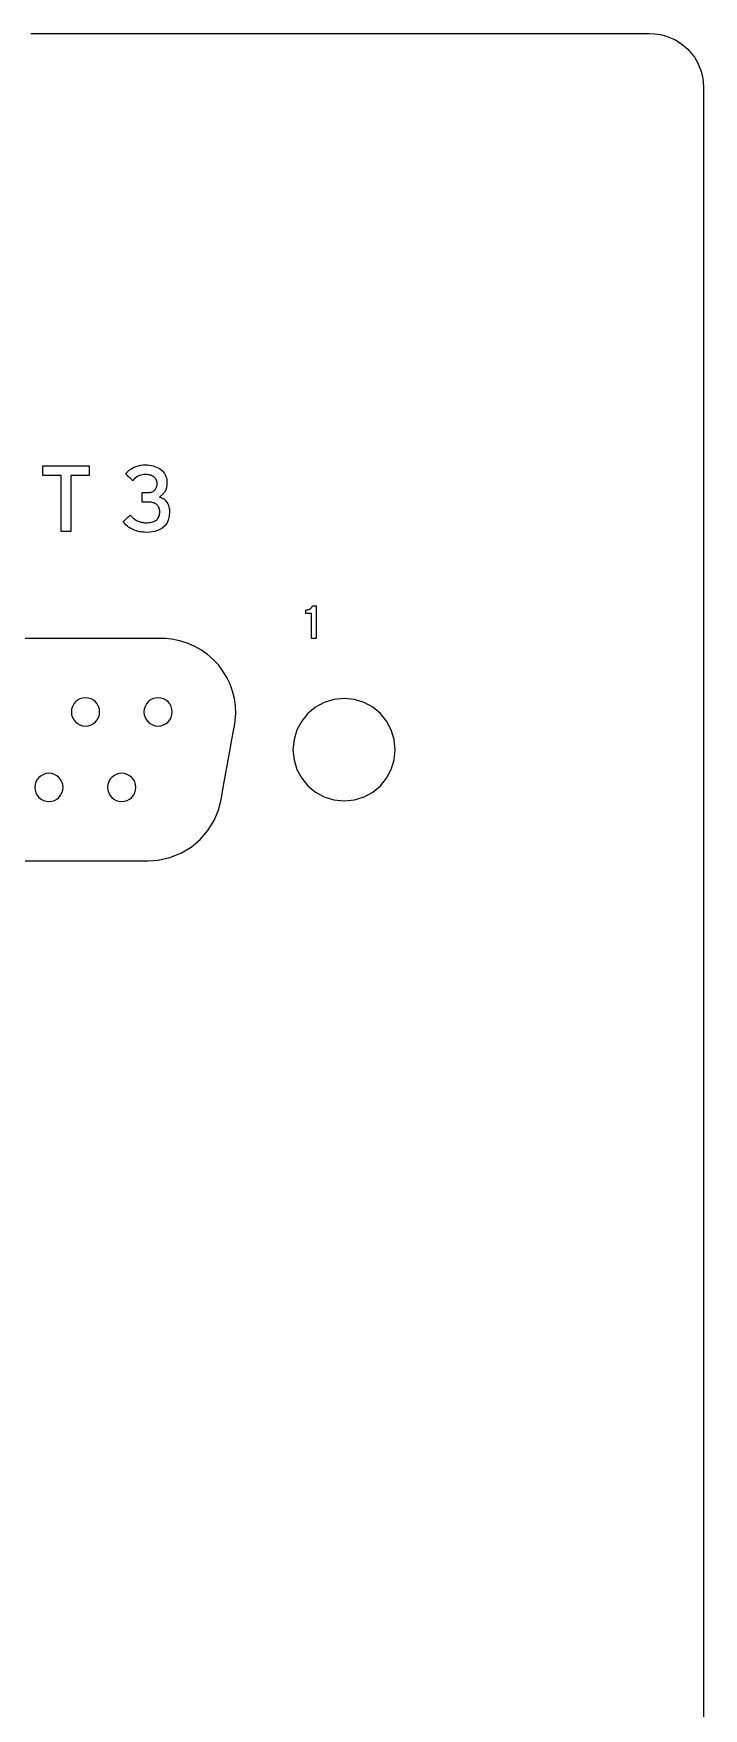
# Model space of a CAD drawing. Extents: x 1 to 47.7, y 0.2 to 33.3.
# Drawn here: x 42.251 to 43.246, y 12.629 to 15.115 of the extents above; entities that cross this region are included whole.
import ezdxf

# ---------------------------------------------------------------- set-up
doc = ezdxf.new("R2010")
doc.units = 0
doc.header["$MEASUREMENT"] = 0
doc.layers.add('4_0_____DWG', color=7, linetype='CONTINUOUS')

msp = doc.modelspace()

# ---------------------------------------------------------------- linework, layer by layer
at = {"layer": '4_0_____DWG'}
for points in [[(42.2471, 15.1152), (42.2949, 15.1152), (42.3416, 15.1152), (42.3872, 15.1152), (42.4316, 15.1152), (42.4748, 15.1152), (42.5168, 15.1152), (42.5577, 15.1152), (42.5973, 15.1152), (42.6357, 15.1152), (42.6729, 15.1152), (42.7088, 15.1152), (42.7435, 15.1152), (42.7769, 15.1152), (42.809, 15.1152), (42.8398, 15.1152), (42.8693, 15.1152), (42.8975, 15.1152), (42.9243, 15.1152), (42.9498, 15.1152), (42.974, 15.1152), (42.9968, 15.1152), (43.0182, 15.1152), (43.0382, 15.1152), (43.0568, 15.1152), (43.074, 15.1152), (43.0897, 15.1152), (43.104, 15.1152), (43.1169, 15.1152), (43.1283, 15.1152), (43.1382, 15.1152), (43.1466, 15.1152), (43.1535, 15.1152), (43.1589, 15.1152), (43.1628, 15.1152), (43.1651, 15.1152), (43.1659, 15.1152), (43.1741, 15.1148), (43.182, 15.1136), (43.1897, 15.1116), (43.1971, 15.1089), (43.2041, 15.1056), (43.2107, 15.1015), (43.2168, 15.0969), (43.2225, 15.0918), (43.2277, 15.0861), (43.2323, 15.0799), (43.2363, 15.0733), (43.2396, 15.0663), (43.2423, 15.059), (43.2443, 15.0513), (43.2455, 15.0434), (43.2459, 15.0352), (43.2459, 15.0343), (43.2459, 15.0317), (43.2459, 15.0274), (43.2459, 15.0214), (43.2459, 15.0138), (43.2459, 15.0046), (43.2459, 14.9937), (43.2459, 14.9813), (43.2459, 14.9674), (43.2459, 14.9519), (43.2459, 14.935), (43.2459, 14.9166), (43.2459, 14.8968), (43.2459, 14.8755), (43.2459, 14.8529), (43.2459, 14.829), (43.2459, 14.8037), (43.2459, 14.7772), (43.2459, 14.7494), (43.2459, 14.7203), (43.2459, 14.6901), (43.2459, 14.6586), (43.2459, 14.626), (43.2459, 14.5923), (43.2459, 14.5575), (43.2459, 14.5216), (43.2459, 14.4847), (43.2459, 14.4467), (43.2459, 14.4078), (43.2459, 14.3679), (43.2459, 14.3271), (43.2459, 14.2854), (43.2459, 14.2427), (43.2459, 14.1993), (43.2459, 14.155), (43.2459, 14.1099), (43.2459, 14.064), (43.2459, 14.0174), (43.2459, 13.9701), (43.2459, 13.9221), (43.2459, 13.8735), (43.2459, 13.8242), (43.2459, 13.7743), (43.2459, 13.7238), (43.2459, 13.6213), (43.2459, 13.5168), (43.2459, 13.4105), (43.2459, 13.3026), (43.2459, 13.1935), (43.2459, 13.0832), (43.2459, 12.9721), (43.2459, 12.8603), (43.2459, 12.6357), (43.2459, 12.411)], [(42.3066, 14.4592), (42.3066, 14.3762), (42.2925, 14.3762), (42.2925, 14.4592), (42.265, 14.4592), (42.265, 14.4734), (42.3341, 14.4734), (42.3341, 14.4592), (42.3066, 14.4592)], [(42.2269, 13.8872), (42.2955, 13.8872), (42.3558, 13.8872), (42.4001, 13.8872), (42.4208, 13.8872), (42.4361, 13.8882), (42.4537, 13.892), (42.4701, 13.8986), (42.4852, 13.9076), (42.4986, 13.9188), (42.5101, 13.9321), (42.5194, 13.9472), (42.5262, 13.9638), (42.5298, 13.9783), (42.5308, 13.9839), (42.533, 13.996), (42.536, 14.0125), (42.5394, 14.0312), (42.5428, 14.0501), (42.5459, 14.0672), (42.5483, 14.0803), (42.5496, 14.0874), (42.5507, 14.0948), (42.5514, 14.106), (42.551, 14.1171), (42.5494, 14.1281), (42.5468, 14.1389), (42.543, 14.1493), (42.5383, 14.1594), (42.5325, 14.1689), (42.5257, 14.1779), (42.518, 14.1862), (42.5096, 14.1935), (42.5005, 14.2), (42.4909, 14.2055), (42.4808, 14.2099), (42.4702, 14.2134), (42.4593, 14.2157), (42.4482, 14.217), (42.4386, 14.2172), (42.4101, 14.2172), (42.3573, 14.2172), (42.2888, 14.2172), (42.2127, 14.2172)]]:
    msp.add_lwpolyline(points, dxfattribs=at)
for points in [[(42.4533, 14.4051), (42.4527, 14.3987), (42.4513, 14.393), (42.449, 14.3881), (42.4458, 14.3839), (42.4418, 14.3806), (42.4369, 14.3779), (42.4311, 14.3761), (42.4244, 14.375), (42.4177, 14.3747), (42.4154, 14.3748), (42.4131, 14.375), (42.4109, 14.3753), (42.4087, 14.3757), (42.4065, 14.3762), (42.4044, 14.3769), (42.4022, 14.3776), (42.4001, 14.3784), (42.398, 14.3793), (42.396, 14.3803), (42.3941, 14.3814), (42.3923, 14.3826), (42.3906, 14.3839), (42.389, 14.3853), (42.3875, 14.3867), (42.3861, 14.3882), (42.3848, 14.3898), (42.3842, 14.3909), (42.3849, 14.3915), (42.3861, 14.3925), (42.3877, 14.3939), (42.3895, 14.3955), (42.3913, 14.3971), (42.3929, 14.3985), (42.3941, 14.3996), (42.3948, 14.4001), (42.3955, 14.3995), (42.3966, 14.3983), (42.3977, 14.3972), (42.3988, 14.3962), (42.4, 14.3952), (42.4012, 14.3943), (42.4025, 14.3935), (42.4038, 14.3927), (42.4051, 14.392), (42.4065, 14.3914), (42.4079, 14.3909), (42.4093, 14.3904), (42.4107, 14.39), (42.4121, 14.3897), (42.4136, 14.3894), (42.415, 14.3892), (42.4164, 14.3891), (42.4178, 14.3891), (42.4201, 14.3891), (42.4225, 14.3892), (42.4246, 14.3895), (42.4266, 14.3899), (42.4284, 14.3904), (42.4301, 14.391), (42.4316, 14.3917), (42.4329, 14.3925), (42.4341, 14.3934), (42.435, 14.3944), (42.4359, 14.3955), (42.4366, 14.3966), (42.4373, 14.3978), (42.4378, 14.3992), (42.4382, 14.4006), (42.4385, 14.4021), (42.4386, 14.4037), (42.4387, 14.4053), (42.4386, 14.407), (42.4383, 14.4085), (42.438, 14.41), (42.4376, 14.4113), (42.437, 14.4125), (42.4363, 14.4137), (42.4355, 14.4147), (42.4346, 14.4157), (42.4336, 14.4165), (42.4325, 14.4172), (42.4313, 14.4178), (42.43, 14.4184), (42.4287, 14.4188), (42.4272, 14.4192), (42.4257, 14.4194), (42.4242, 14.4196), (42.4225, 14.4197), (42.4215, 14.4197), (42.4209, 14.4197), (42.4199, 14.4197), (42.4186, 14.4197), (42.4172, 14.4197), (42.4157, 14.4197), (42.4144, 14.4197), (42.4134, 14.4197), (42.4128, 14.4197), (42.4127, 14.4199), (42.4127, 14.4209), (42.4127, 14.4226), (42.4127, 14.4248), (42.4127, 14.4271), (42.4127, 14.4294), (42.4127, 14.4315), (42.4127, 14.433), (42.4127, 14.4338), (42.4129, 14.4338), (42.4136, 14.4338), (42.4147, 14.4338), (42.4161, 14.4338), (42.4175, 14.4338), (42.4189, 14.4338), (42.4202, 14.4338), (42.421, 14.4338), (42.4214, 14.4338), (42.4227, 14.4339), (42.4241, 14.434), (42.4254, 14.4342), (42.4267, 14.4346), (42.4278, 14.435), (42.4289, 14.4356), (42.4298, 14.4362), (42.4307, 14.437), (42.4315, 14.4378), (42.4322, 14.4387), (42.4328, 14.4397), (42.4333, 14.4406), (42.4338, 14.4416), (42.4341, 14.4427), (42.4344, 14.4438), (42.4346, 14.4449), (42.4347, 14.4461), (42.4347, 14.4473), (42.4347, 14.4477), (42.4347, 14.4482), (42.4347, 14.4487), (42.4346, 14.4492), (42.4345, 14.4497), (42.4344, 14.4502), (42.4343, 14.4508), (42.4342, 14.4513), (42.434, 14.4518), (42.4338, 14.4524), (42.4335, 14.4529), (42.4332, 14.4534), (42.4329, 14.4539), (42.4326, 14.4544), (42.4322, 14.4548), (42.4318, 14.4553), (42.4314, 14.4557), (42.4309, 14.4562), (42.4304, 14.4566), (42.4299, 14.4571), (42.4293, 14.4575), (42.4288, 14.4579), (42.4281, 14.4583), (42.4275, 14.4586), (42.4268, 14.459), (42.426, 14.4593), (42.4253, 14.4595), (42.4244, 14.4598), (42.4236, 14.46), (42.4226, 14.4602), (42.4217, 14.4603), (42.4206, 14.4605), (42.4196, 14.4605), (42.4185, 14.4606), (42.4173, 14.4606), (42.4152, 14.4605), (42.4129, 14.4602), (42.4106, 14.4597), (42.4084, 14.459), (42.4063, 14.458), (42.4042, 14.4568), (42.4023, 14.4554), (42.4004, 14.4537), (42.3986, 14.4518), (42.3981, 14.4518), (42.3972, 14.4527), (42.3958, 14.4541), (42.3941, 14.4557), (42.3924, 14.4574), (42.3907, 14.4591), (42.3893, 14.4605), (42.3883, 14.4615), (42.3879, 14.4618), (42.3906, 14.4646), (42.3935, 14.4671), (42.3965, 14.4692), (42.3997, 14.471), (42.403, 14.4724), (42.4065, 14.4736), (42.4101, 14.4744), (42.4138, 14.4748), (42.4176, 14.475), (42.4207, 14.4749), (42.4236, 14.4746), (42.4264, 14.4741), (42.429, 14.4735), (42.4316, 14.4727), (42.434, 14.4717), (42.4363, 14.4706), (42.4385, 14.4693), (42.4406, 14.4678), (42.4425, 14.4661), (42.4442, 14.4643), (42.4456, 14.4623), (42.4468, 14.4602), (42.4478, 14.4579), (42.4485, 14.4555), (42.449, 14.4529), (42.4493, 14.4502), (42.4494, 14.4478), (42.4492, 14.4459), (42.4491, 14.4442), (42.4488, 14.4425), (42.4485, 14.4409), (42.4481, 14.4394), (42.4476, 14.4381), (42.447, 14.4368), (42.4464, 14.4356), (42.4457, 14.4345), (42.4449, 14.4334), (42.4441, 14.4324), (42.4432, 14.4315), (42.4423, 14.4306), (42.4414, 14.4297), (42.4404, 14.4289), (42.4393, 14.4282), (42.4383, 14.4275), (42.439, 14.427), (42.4405, 14.4265), (42.4419, 14.4259), (42.4432, 14.4251), (42.4445, 14.4243), (42.4457, 14.4234), (42.4468, 14.4224), (42.4478, 14.4212), (42.4488, 14.42), (42.4497, 14.4187), (42.4505, 14.4173), (42.4512, 14.4159), (42.4518, 14.4143), (42.4523, 14.4126), (42.4527, 14.4109), (42.453, 14.4091), (42.4532, 14.4071)], [(42.664, 14.2172), (42.664, 14.2187), (42.664, 14.2224), (42.664, 14.2279), (42.664, 14.2342), (42.664, 14.2407), (42.664, 14.2467), (42.664, 14.2514), (42.664, 14.2541), (42.664, 14.2545), (42.6633, 14.2545), (42.6623, 14.2545), (42.661, 14.2545), (42.6595, 14.2545), (42.6581, 14.2545), (42.6569, 14.2545), (42.656, 14.2545), (42.6557, 14.2545), (42.6557, 14.2547), (42.6557, 14.2552), (42.6557, 14.2559), (42.6557, 14.2568), (42.6557, 14.2577), (42.6557, 14.2585), (42.6557, 14.2591), (42.6557, 14.2595), (42.6561, 14.2596), (42.657, 14.2596), (42.6578, 14.2598), (42.6586, 14.2599), (42.6593, 14.2601), (42.6601, 14.2604), (42.6608, 14.2606), (42.6614, 14.2609), (42.6621, 14.2612), (42.6627, 14.2616), (42.6632, 14.262), (42.6637, 14.2625), (42.6641, 14.263), (42.6645, 14.2635), (42.6648, 14.2641), (42.6651, 14.2648), (42.6653, 14.2655), (42.6654, 14.2658), (42.6658, 14.2658), (42.6666, 14.2658), (42.6675, 14.2658), (42.6685, 14.2658), (42.6695, 14.2658), (42.6703, 14.2658), (42.6709, 14.2658), (42.6711, 14.2658), (42.6711, 14.264), (42.6711, 14.259), (42.6711, 14.2519), (42.6711, 14.2437), (42.6711, 14.2352), (42.6711, 14.2274), (42.6711, 14.2212), (42.6711, 14.2177), (42.671, 14.2172), (42.6705, 14.2172), (42.6696, 14.2172), (42.6685, 14.2172), (42.6673, 14.2172), (42.6661, 14.2172), (42.665, 14.2172), (42.6643, 14.2172)], [(42.3494, 14.1082), (42.349, 14.1124), (42.3478, 14.1164), (42.3458, 14.12), (42.3433, 14.1231), (42.3401, 14.1256), (42.3366, 14.1276), (42.3326, 14.1288), (42.3284, 14.1292), (42.3242, 14.1288), (42.3202, 14.1276), (42.3167, 14.1256), (42.3136, 14.1231), (42.311, 14.12), (42.3091, 14.1164), (42.3078, 14.1124), (42.3074, 14.1082), (42.3078, 14.104), (42.3091, 14.1), (42.311, 14.0965), (42.3136, 14.0934), (42.3167, 14.0908), (42.3202, 14.0889), (42.3242, 14.0876), (42.3284, 14.0872), (42.3326, 14.0876), (42.3366, 14.0889), (42.3401, 14.0908), (42.3433, 14.0934), (42.3458, 14.0965), (42.3478, 14.1), (42.349, 14.104)], [(42.4572, 14.1082), (42.4568, 14.1124), (42.4556, 14.1164), (42.4537, 14.12), (42.4511, 14.1231), (42.448, 14.1256), (42.4444, 14.1276), (42.4405, 14.1288), (42.4363, 14.1292), (42.432, 14.1288), (42.4281, 14.1276), (42.4245, 14.1256), (42.4214, 14.1231), (42.4188, 14.12), (42.4169, 14.1164), (42.4157, 14.1124), (42.4152, 14.1082), (42.4157, 14.104), (42.4169, 14.1), (42.4188, 14.0965), (42.4214, 14.0934), (42.4245, 14.0908), (42.4281, 14.0889), (42.432, 14.0876), (42.4363, 14.0872), (42.4405, 14.0876), (42.4444, 14.0889), (42.448, 14.0908), (42.4511, 14.0934), (42.4537, 14.0965), (42.4556, 14.1), (42.4568, 14.104)], [(42.7884, 14.0522), (42.7869, 14.0675), (42.7824, 14.0818), (42.7754, 14.0947), (42.7662, 14.1059), (42.7549, 14.1152), (42.742, 14.1222), (42.7277, 14.1267), (42.7124, 14.1282), (42.6971, 14.1267), (42.6828, 14.1222), (42.6699, 14.1152), (42.6587, 14.1059), (42.6494, 14.0947), (42.6424, 14.0818), (42.638, 14.0675), (42.6364, 14.0522), (42.638, 14.0369), (42.6424, 14.0226), (42.6494, 14.0097), (42.6587, 13.9985), (42.6699, 13.9892), (42.6828, 13.9822), (42.6971, 13.9778), (42.7124, 13.9762), (42.7277, 13.9778), (42.742, 13.9822), (42.7549, 13.9892), (42.7662, 13.9985), (42.7754, 14.0097), (42.7824, 14.0226), (42.7869, 14.0369)], [(42.2951, 13.9962), (42.2947, 14.0004), (42.2935, 14.0044), (42.2915, 14.0079), (42.289, 14.0111), (42.2859, 14.0136), (42.2823, 14.0155), (42.2784, 14.0168), (42.2741, 14.0172), (42.2699, 14.0168), (42.266, 14.0155), (42.2624, 14.0136), (42.2593, 14.0111), (42.2567, 14.0079), (42.2548, 14.0044), (42.2535, 14.0004), (42.2531, 13.9962), (42.2535, 13.992), (42.2548, 13.988), (42.2567, 13.9845), (42.2593, 13.9814), (42.2624, 13.9788), (42.266, 13.9769), (42.2699, 13.9756), (42.2741, 13.9752), (42.2784, 13.9756), (42.2823, 13.9769), (42.2859, 13.9788), (42.289, 13.9814), (42.2915, 13.9845), (42.2935, 13.988), (42.2947, 13.992)], [(42.4032, 13.9962), (42.4028, 14.0004), (42.4016, 14.0044), (42.3996, 14.0079), (42.3971, 14.0111), (42.3939, 14.0136), (42.3904, 14.0155), (42.3864, 14.0168), (42.3822, 14.0172), (42.378, 14.0168), (42.374, 14.0155), (42.3705, 14.0136), (42.3674, 14.0111), (42.3648, 14.0079), (42.3629, 14.0044), (42.3616, 14.0004), (42.3612, 13.9962), (42.3616, 13.992), (42.3629, 13.988), (42.3648, 13.9845), (42.3674, 13.9814), (42.3705, 13.9788), (42.374, 13.9769), (42.378, 13.9756), (42.3822, 13.9752), (42.3864, 13.9756), (42.3904, 13.9769), (42.3939, 13.9788), (42.3971, 13.9814), (42.3996, 13.9845), (42.4016, 13.988), (42.4028, 13.992)]]:
    msp.add_lwpolyline(points, close=True, dxfattribs=at)

doc.saveas('drawing.dxf')
